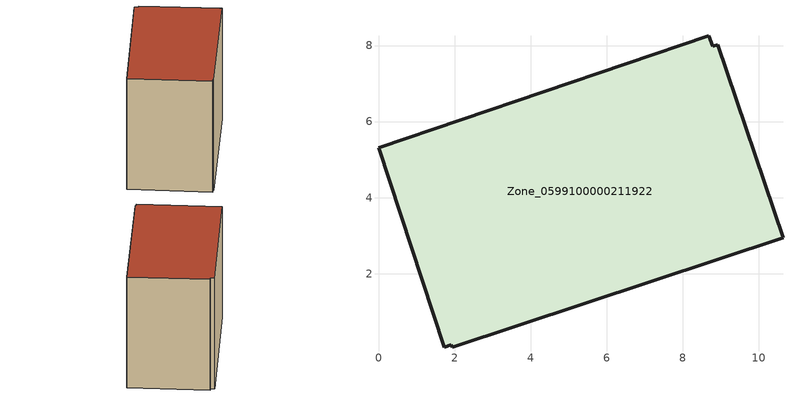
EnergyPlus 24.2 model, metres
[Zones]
Zone_0599100000211922
 floor ground (C_G): 1.73,0.06 0,5.31 8.69,8.26 8.79,7.98 8.93,8.02 10.64,2.94 1.94,0.06 1.92,0.13 z0.32
 wall outside (C_F): 1.94,0.06 10.64,2.94 8.93,8.02 8.79,7.98 8.69,8.26 0,5.31 1.73,0.06 1.92,0.13 1.94,0.06 z0.32:8.54
 roof outside (C_R): 8.79,7.98 8.69,8.26 0,5.31 1.73,0.06 1.92,0.13 1.94,0.06 10.64,2.94 8.93,8.02 z8.54
[BUILDING]
Pand.0599100000211922: North Axis=0; Terrain=City; Loads Convergence Tolerance Value=0.04; Temperature Convergence Tolerance Value=0.4; Solar Distribution=FullExterior; Maximum Number of Warmup Days=25; Minimum Number of Warmup Days=1
[Site:Location]
Rotterdam.The.Hague.AP_ZH_NLD Design_Conditions: Latitude=51.96; Longitude=4.45; Time Zone=1; Elevation=-4.5
[SITE:GROUNDTEMPERATURE:BUILDINGSURFACE]
18, 18, 18, 18, 18, 18, 18, 18, 18, 18, 18, 18
[MATERIAL] Thermal Absorptance=0.9; Solar Absorptance=0.7; Visible Absorptance=0.7
Name | Roughness | Thickness | Conductivity | Density | Specific Heat
G.TC.1965-1974 | MediumSmooth | 0.15 | 0.882353 | 540 | 1210
F.TC.1965-1974 | Rough | 0.3 | 0.697674 | 1920 | 840
R.TC.1965-1974 | MediumRough | 0.2 | 0.232558 | 1500 | 1000
[CONSTRUCTION]
C_G: G.TC.1965-1974
C_F: F.TC.1965-1974
C_R: R.TC.1965-1974
[ZONE]
Zone_0599100000211922: Type=1; Multiplier=1; Ceiling Height=Autocalculate; Volume=Autocalculate; Floor Area=autocalculate; Part of Total Floor Area=Yes
[ZONEINFILTRATION:DESIGNFLOWRATE]
Infil_Zone_0599100000211922: Zone or ZoneList or Space or SpaceList=Zone_0599100000211922; Schedule=AlwaysOn; Design Flow Rate Calculation Method=Flow/Area; Flow Rate per Floor Area=0.003; Constant Term Coefficient=1; Temperature Term Coefficient=0; Velocity Term Coefficient=0; Velocity Squared Term Coefficient=0
[HVACTEMPLATE:ZONE:IDEALLOADSAIRSYSTEM]
Zone_0599100000211922: Maximum Heating Supply Air Temperature=50; Minimum Cooling Supply Air Temperature=13; Maximum Heating Supply Air Humidity Ratio=0.0156; Minimum Cooling Supply Air Humidity Ratio=0.0077; Heating Limit=NoLimit; Cooling Limit=NoLimit; Dehumidification Control Type=ConstantSensibleHeatRatio; Cooling Sensible Heat Ratio=0.7; Dehumidification Setpoint=60; Humidification Control Type=None; Humidification Setpoint=30; Outdoor Air Method=None; Outdoor Air Flow Rate per Person=0.00944; Outdoor Air Flow Rate per Zone Floor Area=0; Outdoor Air Flow Rate per Zone=0; Demand Controlled Ventilation Type=None; Outdoor Air Economizer Type=NoEconomizer; Heat Recovery Type=None; Sensible Heat Recovery Effectiveness=0.7; Latent Heat Recovery Effectiveness=0.65
[ZONECONTROL:THERMOSTAT]
ThermostatControl_Zone_0599100000211922: Zone or ZoneList=Zone_0599100000211922; Control Type Schedule=DualSetpointControlType; Control 1=Thermostat_Zone_0599100000211922; Temperature Difference Between Cutout And Setpoint=0
[THERMOSTATSETPOINT:DUALSETPOINT]
Thermostat_Zone_0599100000211922: Heating Setpoint Temperature Schedule=HeatingSetpoint_Zone_0599100000211922; Cooling Setpoint Temperature Schedule=CoolingSetpoint_Zone_0599100000211922
[SCHEDULE:COMPACT]
HeatingSetpoint_Zone_0599100000211922: Through: 12/31, For: AllDays, Until: 24:00, 21
CoolingSetpoint_Zone_0599100000211922: Through: 12/31, For: AllDays, Until: 24:00, 24
DualSetpointControlType: Through: 12/31, For: AllDays, Until: 24:00, 4
AlwaysOn: Through: 12/31, For: AllDays, Until: 24:00, 1
